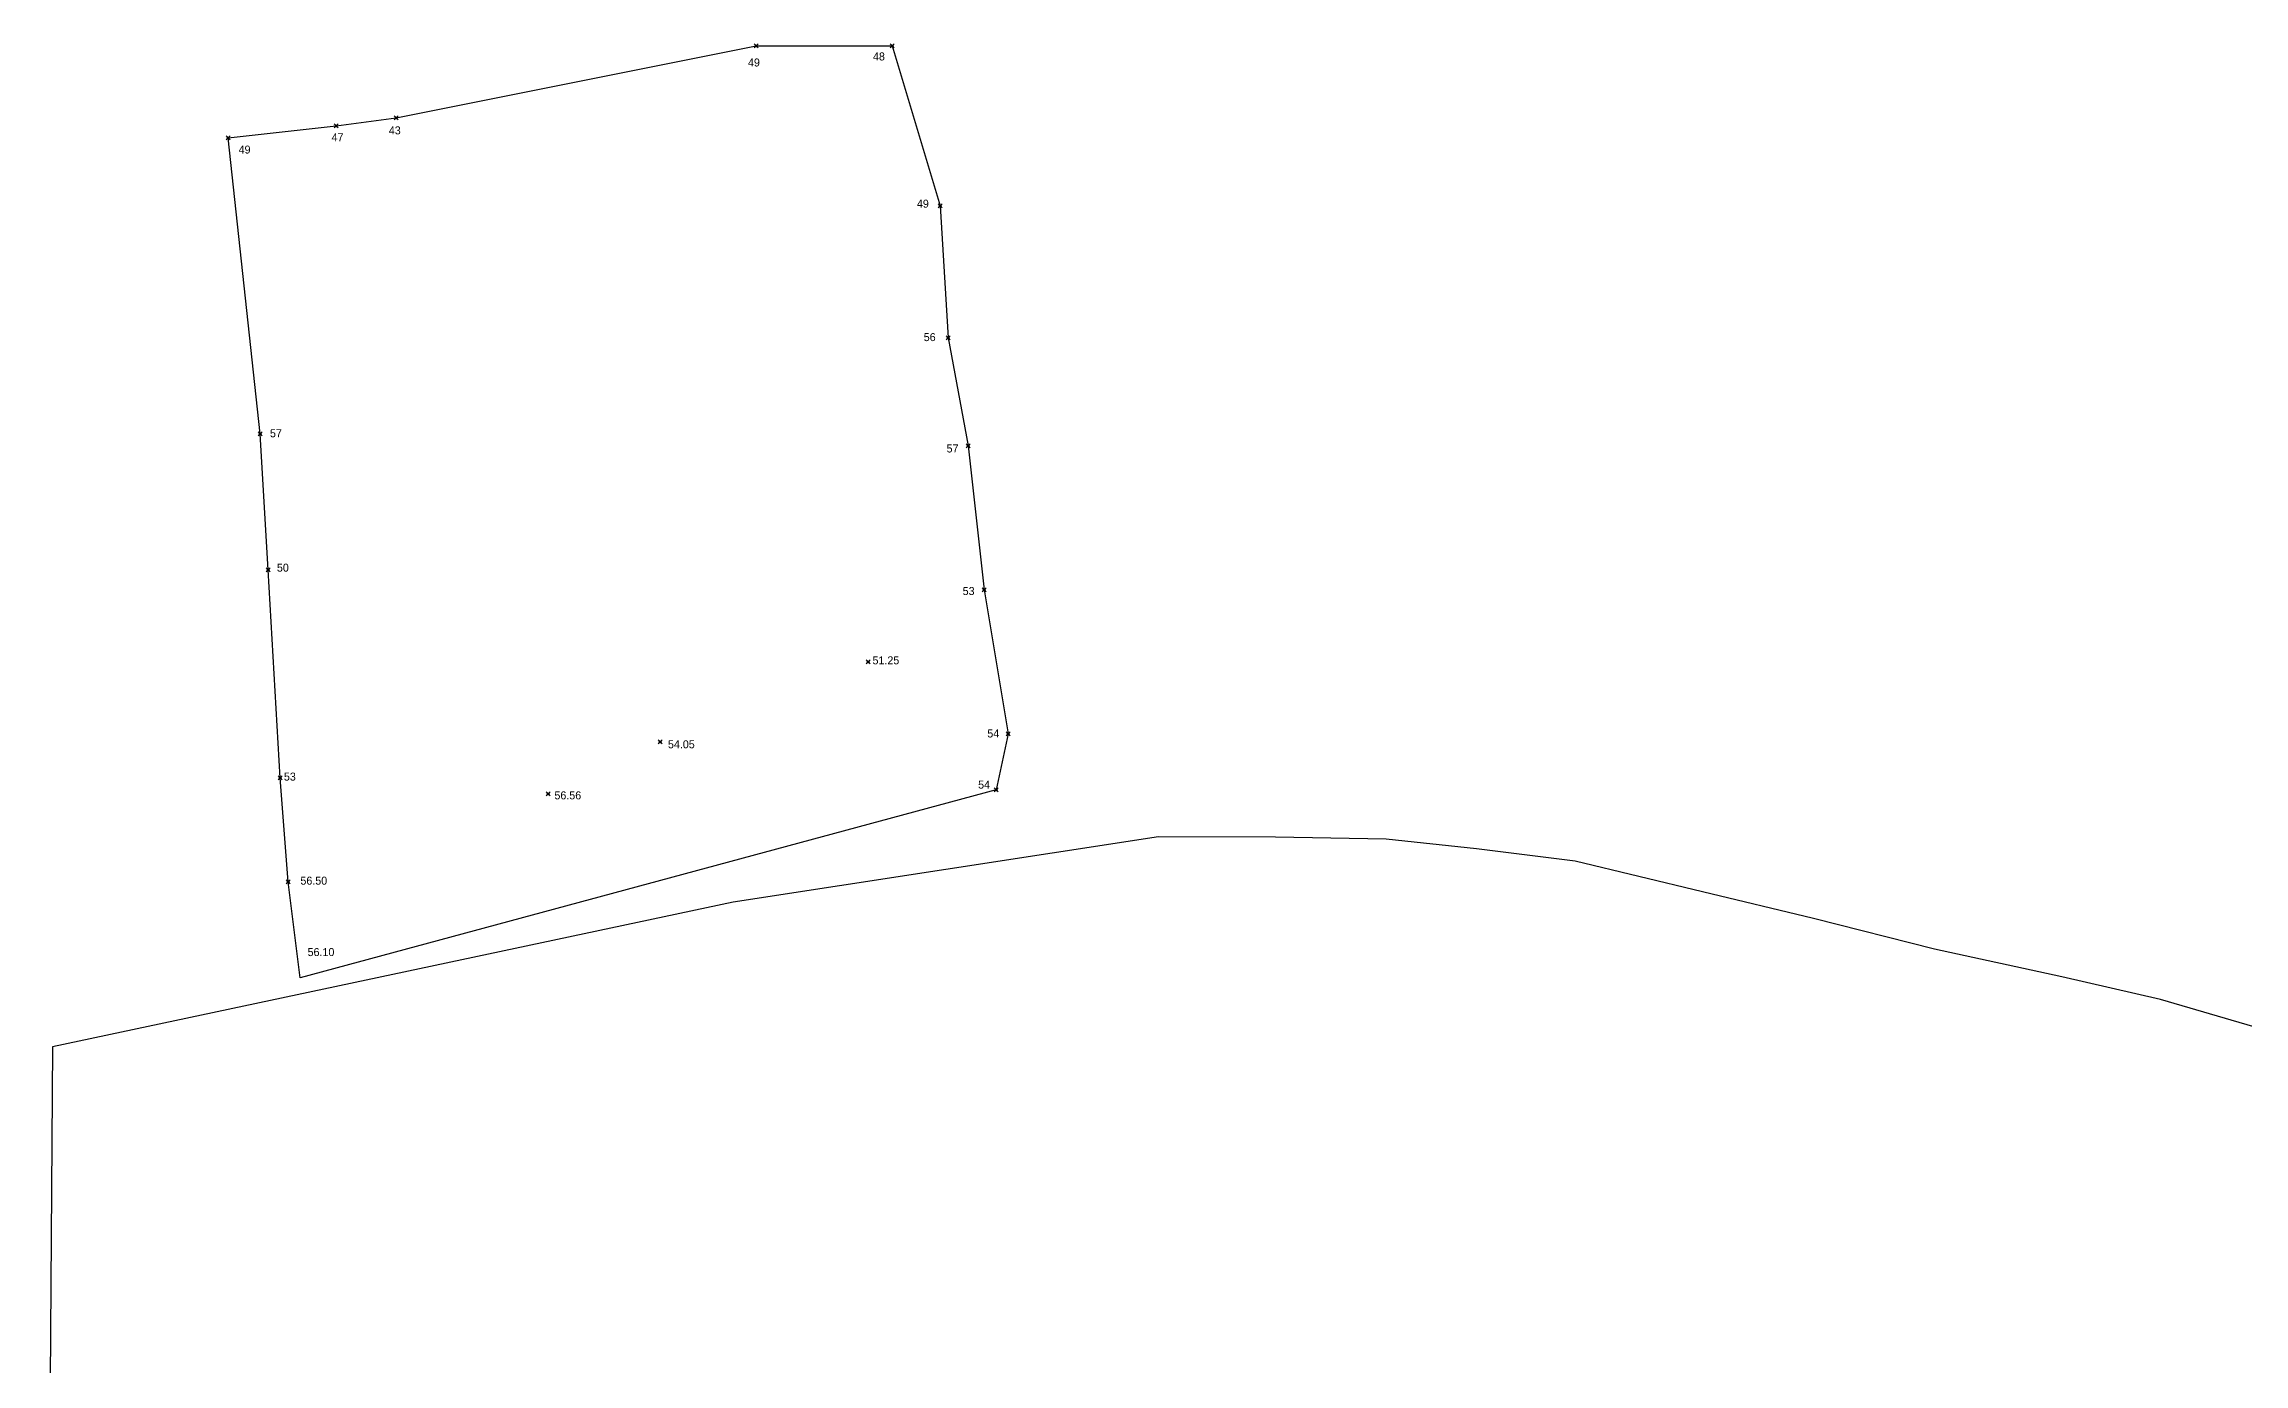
# Model space of a CAD drawing. Header units: millimetres. Extents: x 553705 to 560987, y 1303667 to 1309938.
# Drawn here: x 558931 to 559481, y 1305541 to 1305871 of the extents above; entities that cross this region are included whole.
import ezdxf

# ---------------------------------------------------------------- set-up
doc = ezdxf.new("R2010")
doc.units = ezdxf.units.MM
doc.header["$PDMODE"] = 35
doc.header["$PDSIZE"] = 0.5
doc.linetypes.add('ACAD_ISO02W100', pattern=[15, 12, -3])
doc.layers.add('2', color=7, linetype='Continuous')
doc.layers.add('FONDO_MANAGUA', color=8, linetype='ACAD_ISO02W100')
doc.styles.get("Standard").update_dxf_attribs({"font": 'TCCM____.TTF'})

msp = doc.modelspace()

# ---------------------------------------------------------------- linework, layer by layer
at = {"layer": '2', "color": 1, "linetype": 'Continuous'}
msp.add_lwpolyline([(559870.813, 1305535.724), (559624.598, 1305584.274), (559459.916, 1305632.424), (559435.237, 1305638.094), (559403.439, 1305644.982), (559373.158, 1305652.646), (559345.425, 1305659.311), (559313.62, 1305666.963), (559288.96, 1305670.086), (559266.338, 1305672.461), (559238.649, 1305673.015), (559209.44, 1305673.047), (559103.137, 1305656.706), (558932.974, 1305620.527), (558930.835, 1305322.53)], dxfattribs=at)
at = {"layer": 'FONDO_MANAGUA', "color": 1, "linetype": 'ByBlock', "ltscale": 0.5}
for p, q in [((559018.858, 1305852.782), (559108.858, 1305870.782)), ((559108.858, 1305870.782), (559142.858, 1305870.782)), ((559142.858, 1305870.782), (559154.858, 1305830.782)), ((558976.858, 1305847.782), (559003.858, 1305850.782)), ((559003.858, 1305850.782), (559018.858, 1305852.782)), ((558984.858, 1305773.782), (558976.858, 1305847.782)), ((559154.858, 1305830.782), (559156.858, 1305797.782)), ((559156.858, 1305797.782), (559161.858, 1305770.782)), ((558986.858, 1305739.782), (558984.858, 1305773.782)), ((559161.858, 1305770.782), (559165.858, 1305734.782)), ((558989.858, 1305687.782), (558986.858, 1305739.782)), ((559165.858, 1305734.782), (559171.858, 1305698.782)), ((559171.858, 1305698.782), (559168.858, 1305684.782)), ((558991.858, 1305661.782), (558989.858, 1305687.782)), ((558989.858, 1305687.782), (558989.858, 1305687.782)), ((558989.858, 1305687.782), (558989.858, 1305687.782)), ((558994.858, 1305637.782), (558991.858, 1305661.782))]:
    msp.add_line(p, q, dxfattribs=at)
at = {"layer": 'FONDO_MANAGUA', "color": 1, "linetype": 'ByBlock', "ltscale": 0.5, "flags": 128}
msp.add_lwpolyline([(558994.858, 1305637.782), (558991.858, 1305661.782), (558989.858, 1305687.782), (558986.858, 1305739.782), (558984.858, 1305773.782), (558976.858, 1305847.782), (559003.858, 1305850.782), (559018.858, 1305852.782), (559108.858, 1305870.782), (559142.858, 1305870.782), (559154.858, 1305830.782), (559156.858, 1305797.782), (559161.858, 1305770.782), (559165.858, 1305734.782), (559171.858, 1305698.782), (559168.858, 1305684.782)], close=True, dxfattribs=at)
msp.add_lwpolyline([(559168.858, 1305684.782), (558994.858, 1305637.782)], dxfattribs=at)
at = {"layer": 'FONDO_MANAGUA', "color": 1, "linetype": 'ByBlock', "ltscale": 0.5}
for p in [(559108.858, 1305870.782), (559142.858, 1305870.782), (559003.858, 1305850.782), (559018.858, 1305852.782), (558976.858, 1305847.782), (558976.858, 1305847.782), (559154.858, 1305830.782), (559156.858, 1305797.782), (558984.858, 1305773.782), (559161.858, 1305770.782), (558986.858, 1305739.782), (559165.858, 1305734.782), (559136.858, 1305716.782), (559084.858, 1305696.782), (559171.858, 1305698.782), (558989.858, 1305687.782), (559168.858, 1305684.782), (559056.858, 1305683.782), (558991.858, 1305661.782)]:
    msp.add_point(p, dxfattribs=at)

# ---------------------------------------------------------------- texts
at = {"layer": 'FONDO_MANAGUA', "color": 1, "linetype": 'ByBlock'}
for s, p in [('49', (559106.812, 1305865.66)), ('48', (559138.064, 1305867.166)), ('43', (559017.033, 1305848.683)), ('49', (558979.485, 1305843.887)), ('47', (559002.717, 1305846.97)), ('49', (559149.043, 1305830.356)), ('56', (559150.749, 1305797.002)), ('57', (558987.324, 1305772.961)), ('57', (559156.465, 1305769.165)), ('50', (558989.058, 1305739.369)), ('53', (559160.481, 1305733.52)), ('51.25', (559137.941, 1305716.197)), ('54.05', (559086.81, 1305695.205)), ('54', (559166.647, 1305697.911)), ('53', (558990.814, 1305687.125)), ('54', (559164.344, 1305685.12)), ('56.56', (559058.429, 1305682.437)), ('56.50', (558994.933, 1305661.111)), ('56.10', (558996.726, 1305643.259))]:
    msp.add_text(s, height=2, dxfattribs=at).set_placement(p)

doc.saveas('drawing.dxf')
